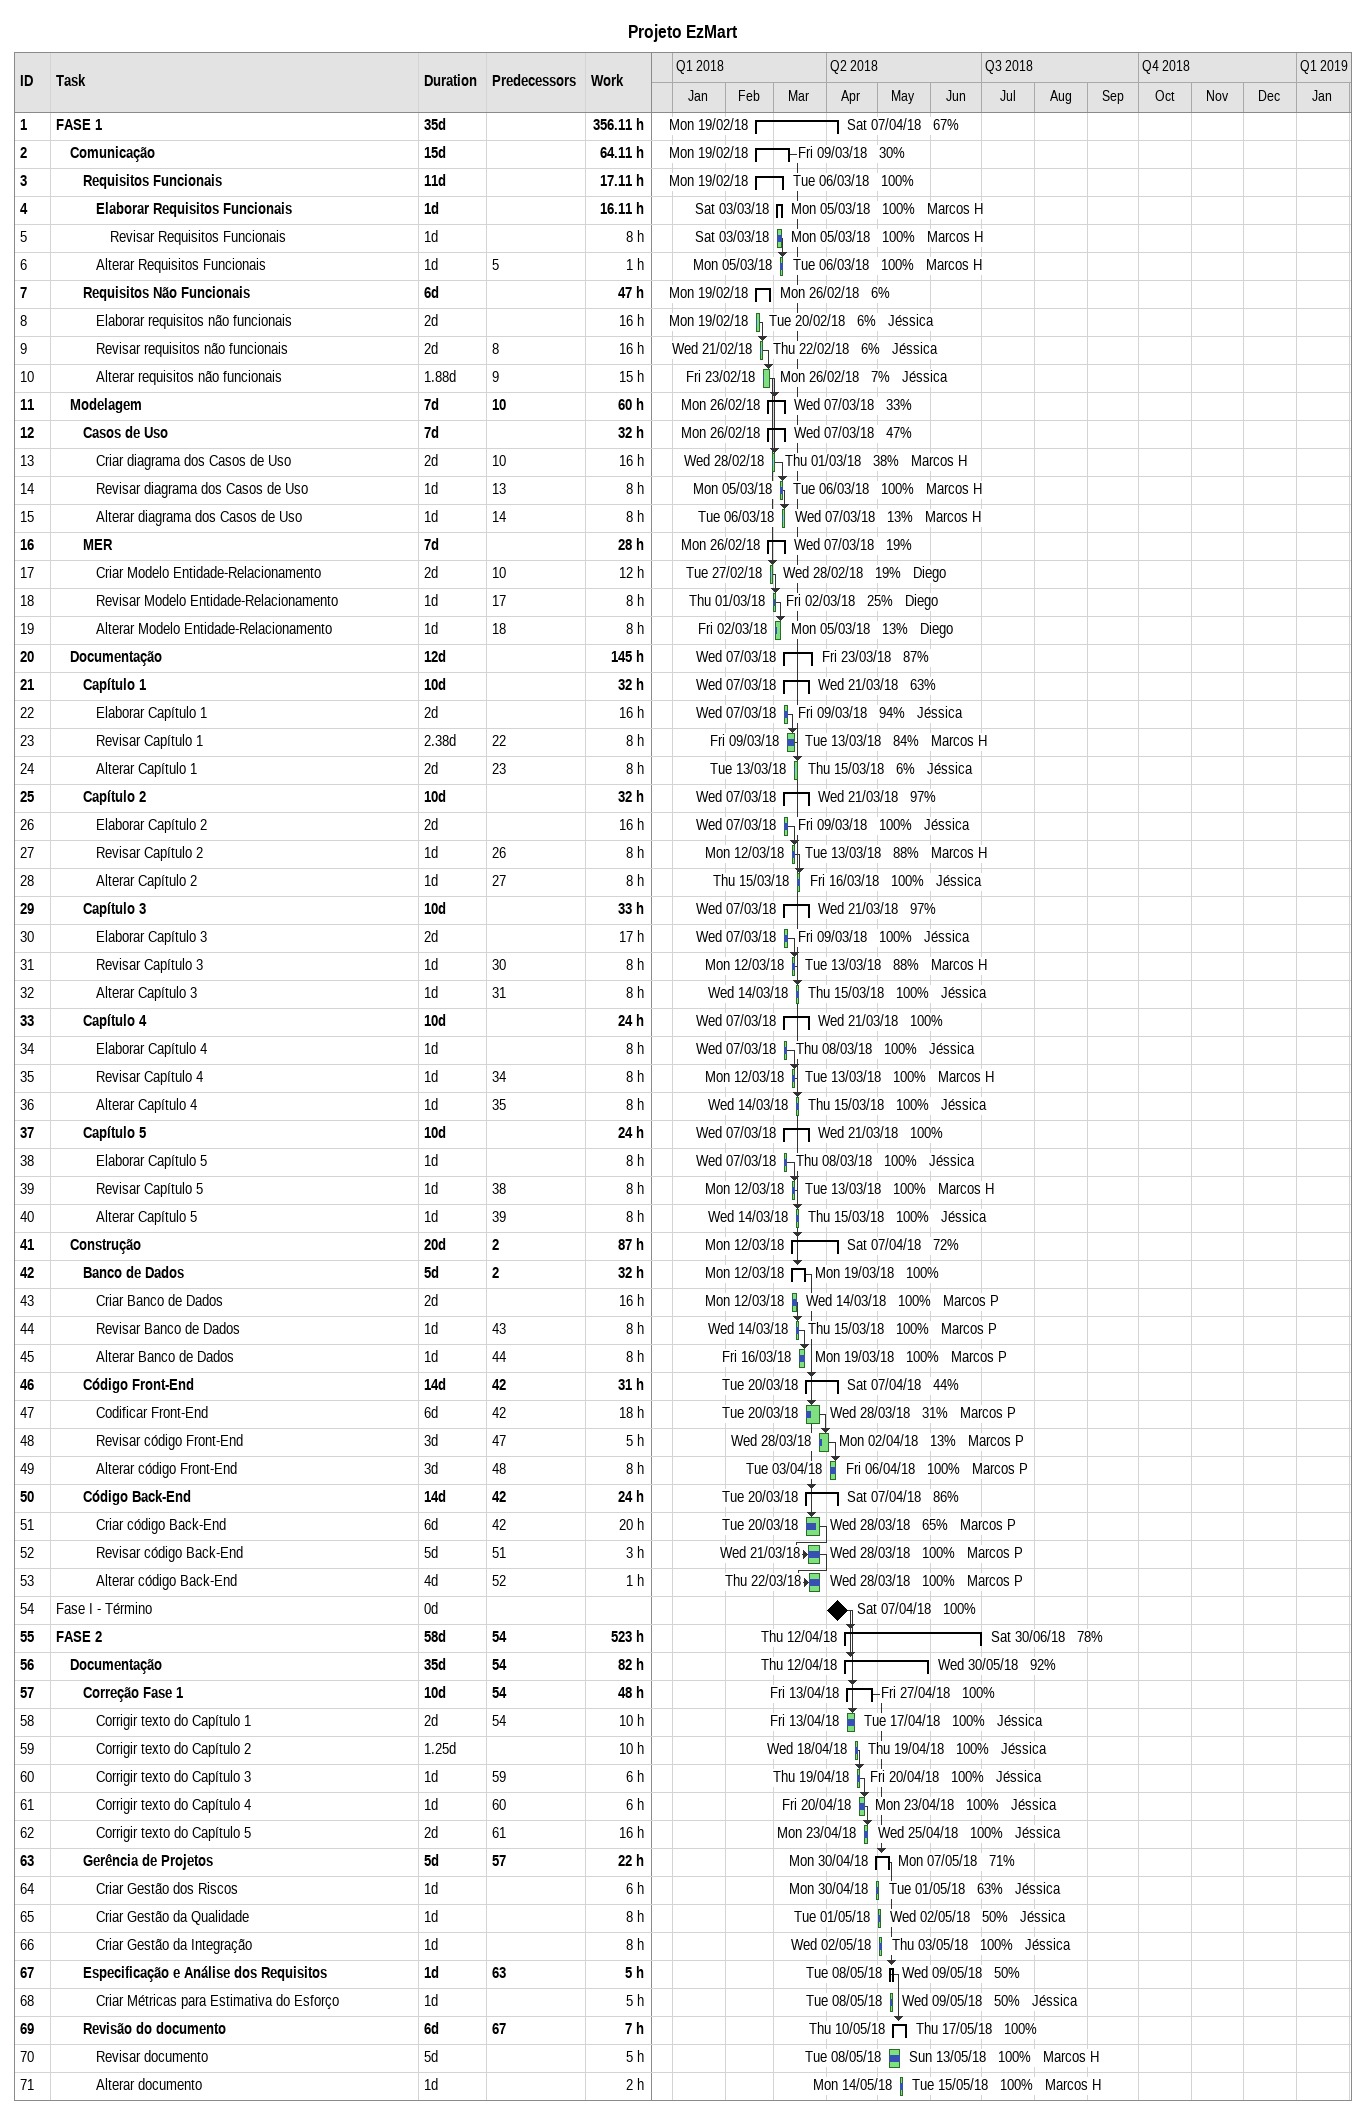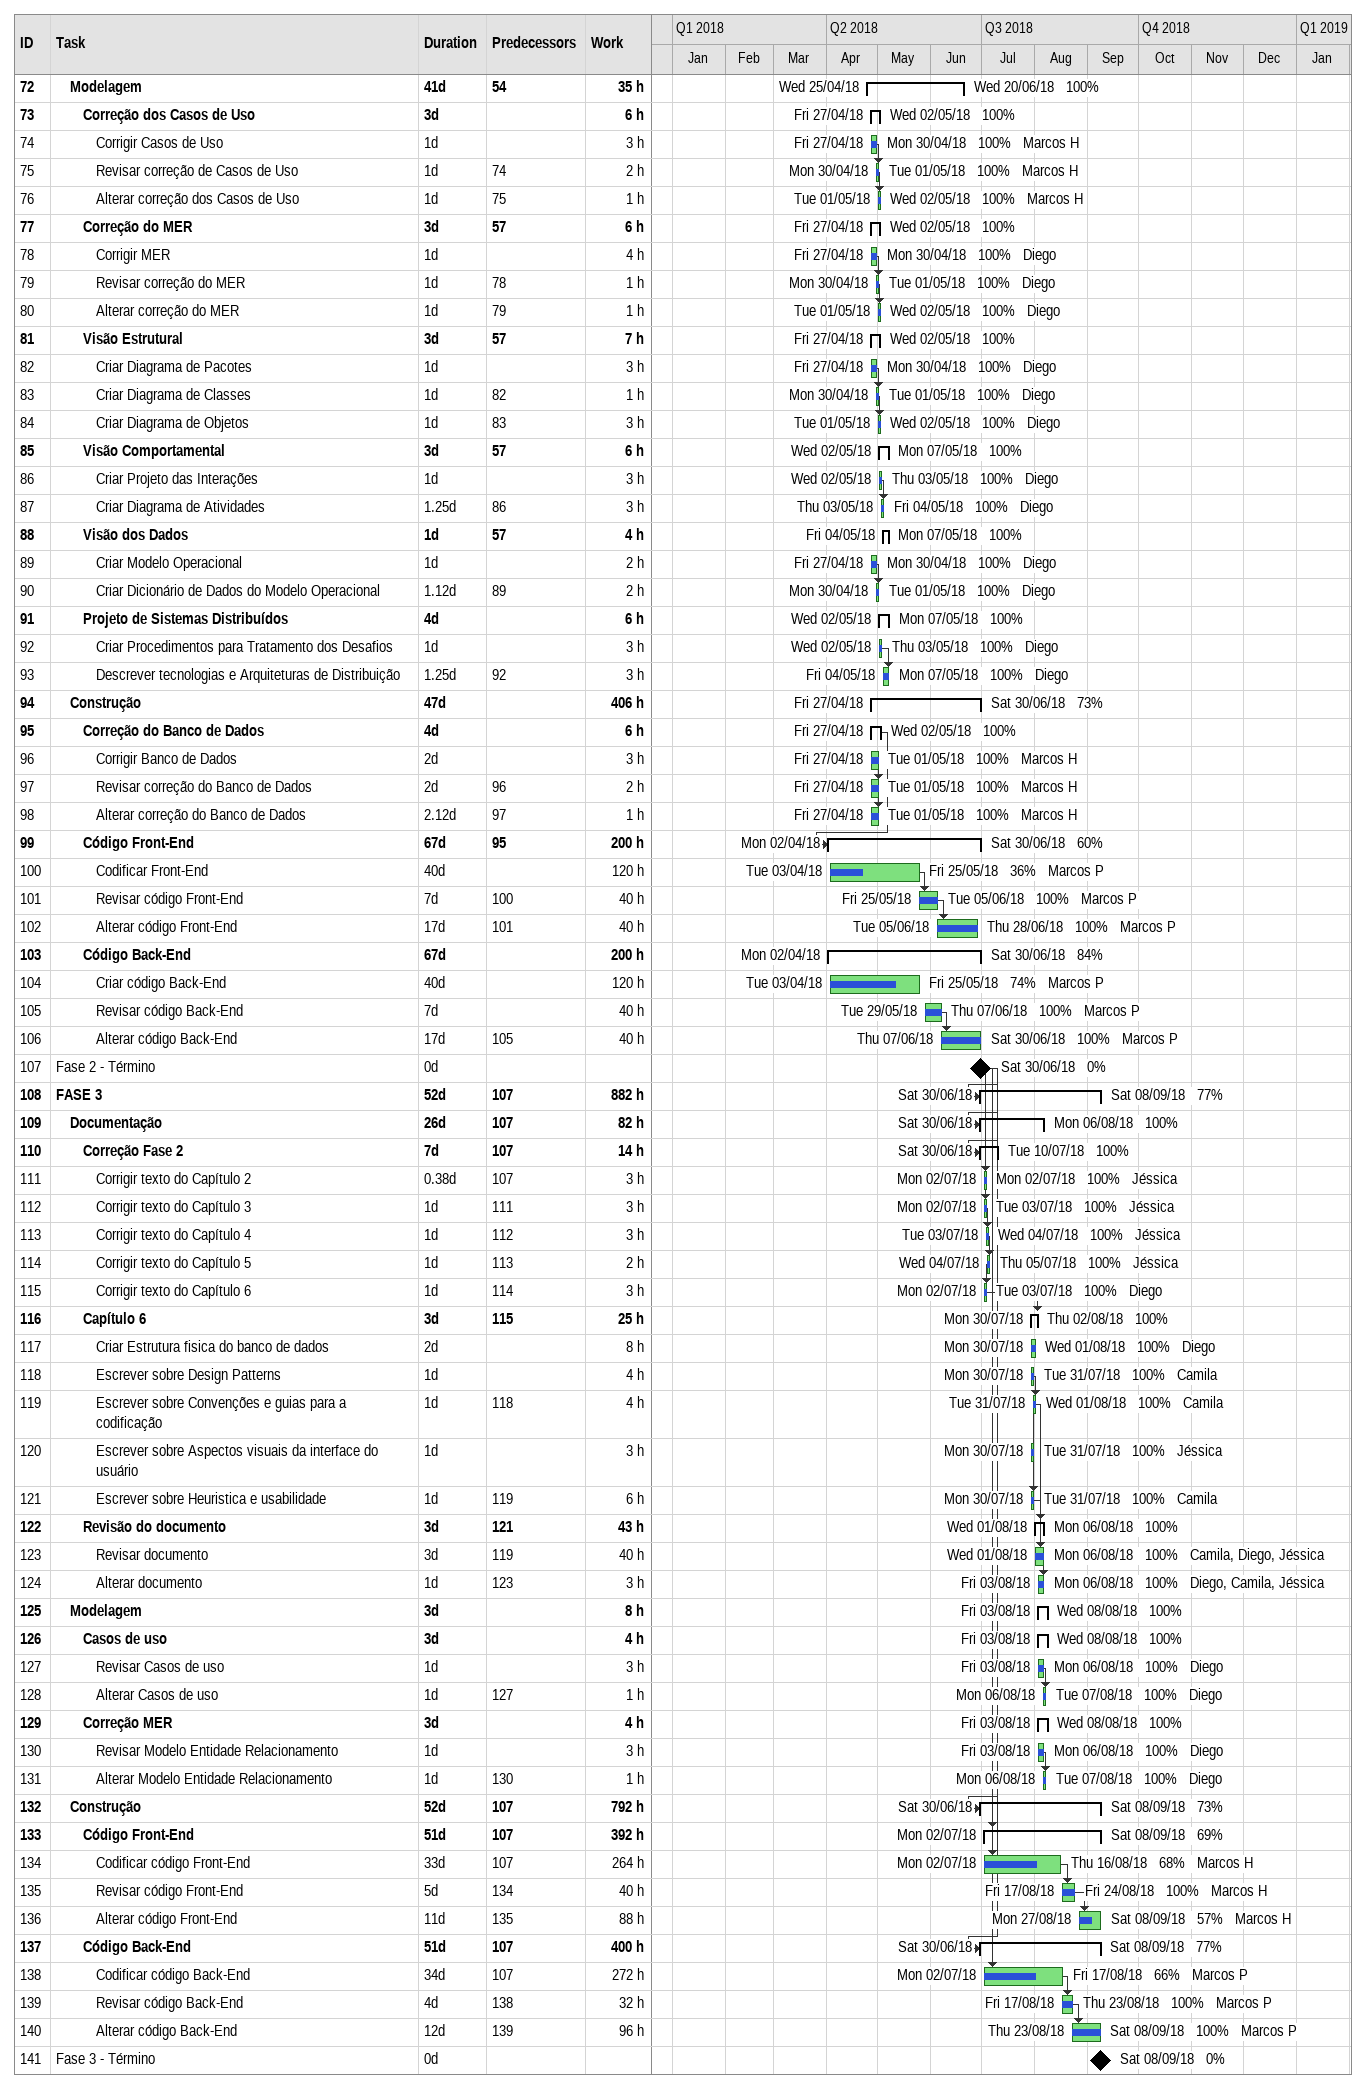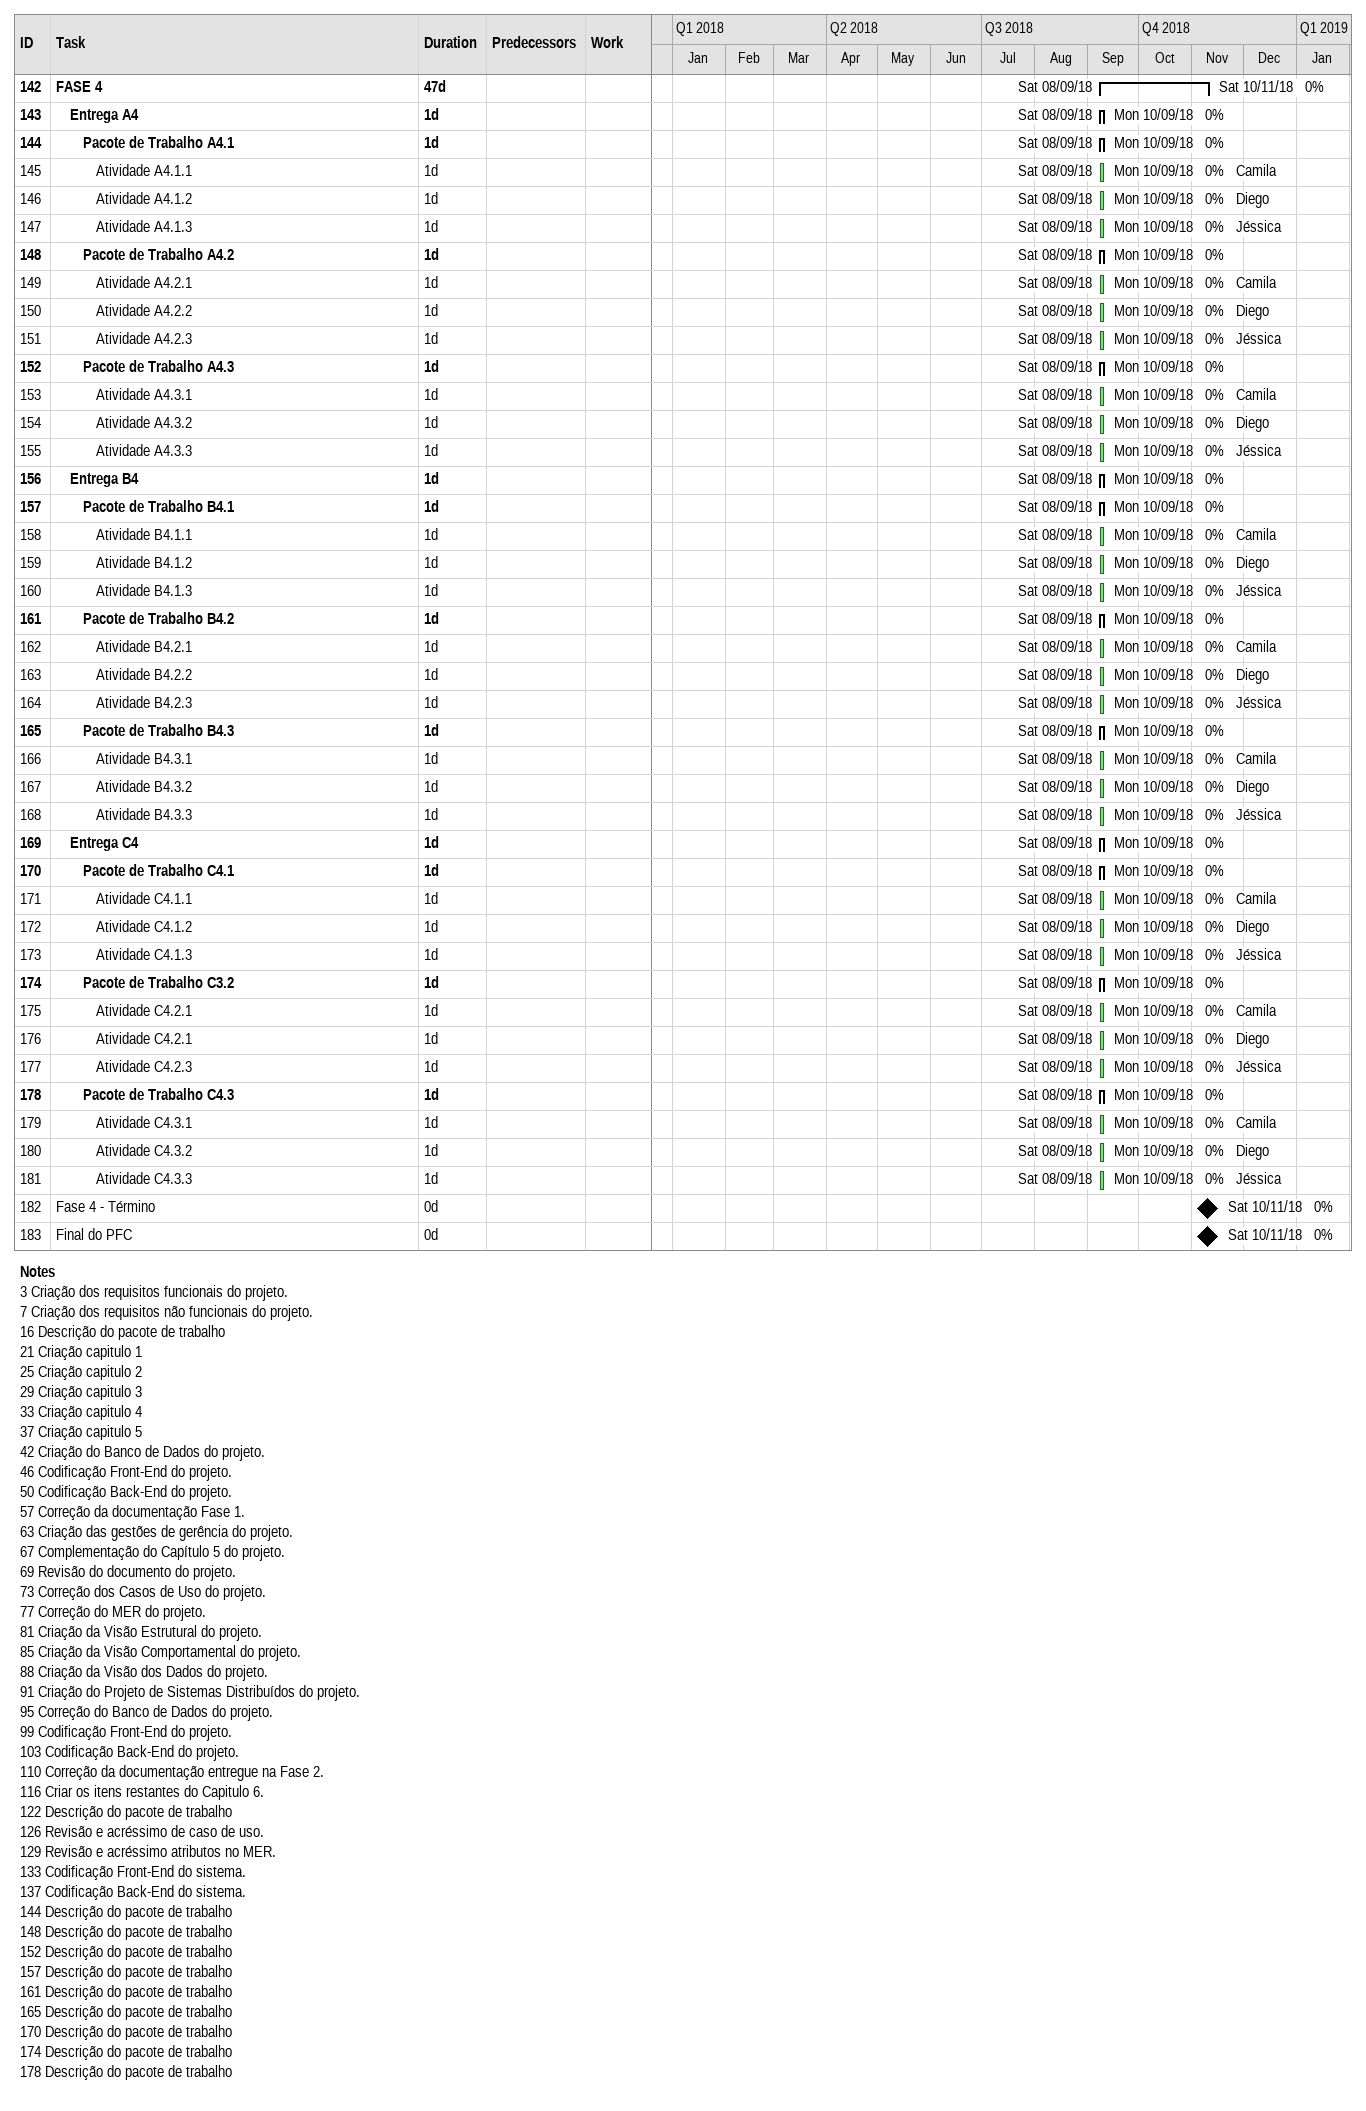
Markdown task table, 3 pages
Projeto EzMart

| ID | Level | Task | Duration | Start | Finish | Predecessors | Resources | % complete | Work (h) |
|---|---|---|---|---|---|---|---|---|---|
| 1 | 1 | **FASE 1** | 35d | 2018-02-19 | 2018-04-07 |  |  | 67 | 356.11 |
| 2 | 2 | **Comunicação** | 15d | 2018-02-19 | 2018-03-09 |  |  | 30 | 64.11 |
| 3 | 3 | **Requisitos Funcionais** | 11d | 2018-02-19 | 2018-03-06 |  |  | 100 | 17.11 |
| 4 | 4 | **Elaborar Requisitos Funcionais** | 1d | 2018-03-03 | 2018-03-05 |  | Marcos H | 100 | 16.11 |
| 5 | 5 | Revisar Requisitos Funcionais | 1d | 2018-03-03 | 2018-03-05 |  | Marcos H | 100 | 8 |
| 6 | 4 | Alterar Requisitos Funcionais | 1d | 2018-03-05 | 2018-03-06 | 5 | Marcos H | 100 | 1 |
| 7 | 3 | **Requisitos Não Funcionais** | 6d | 2018-02-19 | 2018-02-26 |  |  | 6 | 47 |
| 8 | 4 | Elaborar requisitos não funcionais | 2d | 2018-02-19 | 2018-02-20 |  | Jéssica | 6 | 16 |
| 9 | 4 | Revisar requisitos não funcionais | 2d | 2018-02-21 | 2018-02-22 | 8 | Jéssica | 6 | 16 |
| 10 | 4 | Alterar requisitos não funcionais | 1.88d | 2018-02-23 | 2018-02-26 | 9 | Jéssica | 7 | 15 |
| 11 | 2 | **Modelagem** | 7d | 2018-02-26 | 2018-03-07 | 10 |  | 33 | 60 |
| 12 | 3 | **Casos de Uso** | 7d | 2018-02-26 | 2018-03-07 |  |  | 47 | 32 |
| 13 | 4 | Criar diagrama dos Casos de Uso | 2d | 2018-02-28 | 2018-03-01 | 10 | Marcos H | 38 | 16 |
| 14 | 4 | Revisar diagrama dos Casos de Uso | 1d | 2018-03-05 | 2018-03-06 | 13 | Marcos H | 100 | 8 |
| 15 | 4 | Alterar diagrama dos Casos de Uso | 1d | 2018-03-06 | 2018-03-07 | 14 | Marcos H | 13 | 8 |
| 16 | 3 | **MER** | 7d | 2018-02-26 | 2018-03-07 |  |  | 19 | 28 |
| 17 | 4 | Criar Modelo Entidade-Relacionamento | 2d | 2018-02-27 | 2018-02-28 | 10 | Diego | 19 | 12 |
| 18 | 4 | Revisar Modelo Entidade-Relacionamento | 1d | 2018-03-01 | 2018-03-02 | 17 | Diego | 25 | 8 |
| 19 | 4 | Alterar Modelo Entidade-Relacionamento | 1d | 2018-03-02 | 2018-03-05 | 18 | Diego | 13 | 8 |
| 20 | 2 | **Documentação** | 12d | 2018-03-07 | 2018-03-23 |  |  | 87 | 145 |
| 21 | 3 | **Capítulo 1** | 10d | 2018-03-07 | 2018-03-21 |  |  | 63 | 32 |
| 22 | 4 | Elaborar Capítulo 1 | 2d | 2018-03-07 | 2018-03-09 |  | Jéssica | 94 | 16 |
| 23 | 4 | Revisar Capítulo 1 | 2.38d | 2018-03-09 | 2018-03-13 | 22 | Marcos H | 84 | 8 |
| 24 | 4 | Alterar Capítulo 1 | 2d | 2018-03-13 | 2018-03-15 | 23 | Jéssica | 6 | 8 |
| 25 | 3 | **Capítulo 2** | 10d | 2018-03-07 | 2018-03-21 |  |  | 97 | 32 |
| 26 | 4 | Elaborar Capítulo 2 | 2d | 2018-03-07 | 2018-03-09 |  | Jéssica | 100 | 16 |
| 27 | 4 | Revisar Capítulo 2 | 1d | 2018-03-12 | 2018-03-13 | 26 | Marcos H | 88 | 8 |
| 28 | 4 | Alterar Capítulo 2 | 1d | 2018-03-15 | 2018-03-16 | 27 | Jéssica | 100 | 8 |
| 29 | 3 | **Capítulo 3** | 10d | 2018-03-07 | 2018-03-21 |  |  | 97 | 33 |
| 30 | 4 | Elaborar Capítulo 3 | 2d | 2018-03-07 | 2018-03-09 |  | Jéssica | 100 | 17 |
| 31 | 4 | Revisar Capítulo 3 | 1d | 2018-03-12 | 2018-03-13 | 30 | Marcos H | 88 | 8 |
| 32 | 4 | Alterar Capítulo 3 | 1d | 2018-03-14 | 2018-03-15 | 31 | Jéssica | 100 | 8 |
| 33 | 3 | **Capítulo 4** | 10d | 2018-03-07 | 2018-03-21 |  |  | 100 | 24 |
| 34 | 4 | Elaborar Capítulo 4 | 1d | 2018-03-07 | 2018-03-08 |  | Jéssica | 100 | 8 |
| 35 | 4 | Revisar Capítulo 4 | 1d | 2018-03-12 | 2018-03-13 | 34 | Marcos H | 100 | 8 |
| 36 | 4 | Alterar Capítulo 4 | 1d | 2018-03-14 | 2018-03-15 | 35 | Jéssica | 100 | 8 |
| 37 | 3 | **Capítulo 5** | 10d | 2018-03-07 | 2018-03-21 |  |  | 100 | 24 |
| 38 | 4 | Elaborar Capítulo 5 | 1d | 2018-03-07 | 2018-03-08 |  | Jéssica | 100 | 8 |
| 39 | 4 | Revisar Capítulo 5 | 1d | 2018-03-12 | 2018-03-13 | 38 | Marcos H | 100 | 8 |
| 40 | 4 | Alterar Capítulo 5 | 1d | 2018-03-14 | 2018-03-15 | 39 | Jéssica | 100 | 8 |
| 41 | 2 | **Construção** | 20d | 2018-03-12 | 2018-04-07 | 2 |  | 72 | 87 |
| 42 | 3 | **Banco de Dados** | 5d | 2018-03-12 | 2018-03-19 | 2 |  | 100 | 32 |
| 43 | 4 | Criar Banco de Dados | 2d | 2018-03-12 | 2018-03-14 |  | Marcos P | 100 | 16 |
| 44 | 4 | Revisar Banco de Dados | 1d | 2018-03-14 | 2018-03-15 | 43 | Marcos P | 100 | 8 |
| 45 | 4 | Alterar Banco de Dados | 1d | 2018-03-16 | 2018-03-19 | 44 | Marcos P | 100 | 8 |
| 46 | 3 | **Código Front-End** | 14d | 2018-03-20 | 2018-04-07 | 42 |  | 44 | 31 |
| 47 | 4 | Codificar Front-End | 6d | 2018-03-20 | 2018-03-28 | 42 | Marcos P | 31 | 18 |
| 48 | 4 | Revisar código Front-End | 3d | 2018-03-28 | 2018-04-02 | 47 | Marcos P | 13 | 5 |
| 49 | 4 | Alterar código Front-End | 3d | 2018-04-03 | 2018-04-06 | 48 | Marcos P | 100 | 8 |
| 50 | 3 | **Código Back-End** | 14d | 2018-03-20 | 2018-04-07 | 42 |  | 86 | 24 |
| 51 | 4 | Criar código Back-End | 6d | 2018-03-20 | 2018-03-28 | 42 | Marcos P | 65 | 20 |
| 52 | 4 | Revisar código Back-End | 5d | 2018-03-21 | 2018-03-28 | 51 | Marcos P | 100 | 3 |
| 53 | 4 | Alterar código Back-End | 4d | 2018-03-22 | 2018-03-28 | 52 | Marcos P | 100 | 1 |
| 54 | 1 | Fase I - Término | 0d | 2018-04-07 | 2018-04-07 |  |  | 100 |  |
| 55 | 1 | **FASE 2** | 58d | 2018-04-12 | 2018-06-30 | 54 |  | 78 | 523 |
| 56 | 2 | **Documentação** | 35d | 2018-04-12 | 2018-05-30 | 54 |  | 92 | 82 |
| 57 | 3 | **Correção Fase 1** | 10d | 2018-04-13 | 2018-04-27 | 54 |  | 100 | 48 |
| 58 | 4 | Corrigir texto do Capítulo 1 | 2d | 2018-04-13 | 2018-04-17 | 54 | Jéssica | 100 | 10 |
| 59 | 4 | Corrigir texto do Capítulo 2 | 1.25d | 2018-04-18 | 2018-04-19 |  | Jéssica | 100 | 10 |
| 60 | 4 | Corrigir texto do Capítulo 3 | 1d | 2018-04-19 | 2018-04-20 | 59 | Jéssica | 100 | 6 |
| 61 | 4 | Corrigir texto do Capítulo 4 | 1d | 2018-04-20 | 2018-04-23 | 60 | Jéssica | 100 | 6 |
| 62 | 4 | Corrigir texto do Capítulo 5 | 2d | 2018-04-23 | 2018-04-25 | 61 | Jéssica | 100 | 16 |
| 63 | 3 | **Gerência de Projetos** | 5d | 2018-04-30 | 2018-05-07 | 57 |  | 71 | 22 |
| 64 | 4 | Criar Gestão dos Riscos | 1d | 2018-04-30 | 2018-05-01 |  | Jéssica | 63 | 6 |
| 65 | 4 | Criar Gestão da Qualidade | 1d | 2018-05-01 | 2018-05-02 |  | Jéssica | 50 | 8 |
| 66 | 4 | Criar Gestão da Integração | 1d | 2018-05-02 | 2018-05-03 |  | Jéssica | 100 | 8 |
| 67 | 3 | **Especificação e Análise dos Requisitos** | 1d | 2018-05-08 | 2018-05-09 | 63 |  | 50 | 5 |
| 68 | 4 | Criar Métricas para Estimativa do Esforço | 1d | 2018-05-08 | 2018-05-09 |  | Jéssica | 50 | 5 |
| 69 | 3 | **Revisão do documento** | 6d | 2018-05-10 | 2018-05-17 | 67 |  | 100 | 7 |
| 70 | 4 | Revisar documento | 5d | 2018-05-08 | 2018-05-13 |  | Marcos H | 100 | 5 |
| 71 | 4 | Alterar documento | 1d | 2018-05-14 | 2018-05-15 |  | Marcos H | 100 | 2 |
| 72 | 2 | **Modelagem** | 41d | 2018-04-25 | 2018-06-20 | 54 |  | 100 | 35 |
| 73 | 3 | **Correção dos Casos de Uso** | 3d | 2018-04-27 | 2018-05-02 |  |  | 100 | 6 |
| 74 | 4 | Corrigir Casos de Uso | 1d | 2018-04-27 | 2018-04-30 |  | Marcos H | 100 | 3 |
| 75 | 4 | Revisar correção de Casos de Uso | 1d | 2018-04-30 | 2018-05-01 | 74 | Marcos H | 100 | 2 |
| 76 | 4 | Alterar correção dos Casos de Uso | 1d | 2018-05-01 | 2018-05-02 | 75 | Marcos H | 100 | 1 |
| 77 | 3 | **Correção do MER** | 3d | 2018-04-27 | 2018-05-02 | 57 |  | 100 | 6 |
| 78 | 4 | Corrigir MER | 1d | 2018-04-27 | 2018-04-30 |  | Diego | 100 | 4 |
| 79 | 4 | Revisar correção do MER | 1d | 2018-04-30 | 2018-05-01 | 78 | Diego | 100 | 1 |
| 80 | 4 | Alterar correção do MER | 1d | 2018-05-01 | 2018-05-02 | 79 | Diego | 100 | 1 |
| 81 | 3 | **Visão Estrutural** | 3d | 2018-04-27 | 2018-05-02 | 57 |  | 100 | 7 |
| 82 | 4 | Criar Diagrama de Pacotes | 1d | 2018-04-27 | 2018-04-30 |  | Diego | 100 | 3 |
| 83 | 4 | Criar Diagrama de Classes | 1d | 2018-04-30 | 2018-05-01 | 82 | Diego | 100 | 1 |
| 84 | 4 | Criar Diagrama de Objetos | 1d | 2018-05-01 | 2018-05-02 | 83 | Diego | 100 | 3 |
| 85 | 3 | **Visão Comportamental** | 3d | 2018-05-02 | 2018-05-07 | 57 |  | 100 | 6 |
| 86 | 4 | Criar Projeto das Interações | 1d | 2018-05-02 | 2018-05-03 |  | Diego | 100 | 3 |
| 87 | 4 | Criar Diagrama de Atividades | 1.25d | 2018-05-03 | 2018-05-04 | 86 | Diego | 100 | 3 |
| 88 | 3 | **Visão dos Dados** | 1d | 2018-05-04 | 2018-05-07 | 57 |  | 100 | 4 |
| 89 | 4 | Criar Modelo Operacional | 1d | 2018-04-27 | 2018-04-30 |  | Diego | 100 | 2 |
| 90 | 4 | Criar Dicionário de Dados do Modelo Operacional | 1.12d | 2018-04-30 | 2018-05-01 | 89 | Diego | 100 | 2 |
| 91 | 3 | **Projeto de Sistemas Distribuídos** | 4d | 2018-05-02 | 2018-05-07 |  |  | 100 | 6 |
| 92 | 4 | Criar Procedimentos para Tratamento dos Desafios | 1d | 2018-05-02 | 2018-05-03 |  | Diego | 100 | 3 |
| 93 | 4 | Descrever tecnologias e Arquiteturas de Distribuição | 1.25d | 2018-05-04 | 2018-05-07 | 92 | Diego | 100 | 3 |
| 94 | 2 | **Construção** | 47d | 2018-04-27 | 2018-06-30 |  |  | 73 | 406 |
| 95 | 3 | **Correção do Banco de Dados** | 4d | 2018-04-27 | 2018-05-02 |  |  | 100 | 6 |
| 96 | 4 | Corrigir Banco de Dados | 2d | 2018-04-27 | 2018-05-01 |  | Marcos H | 100 | 3 |
| 97 | 4 | Revisar correção do Banco de Dados | 2d | 2018-04-27 | 2018-05-01 | 96 | Marcos H | 100 | 2 |
| 98 | 4 | Alterar correção do Banco de Dados | 2.12d | 2018-04-27 | 2018-05-01 | 97 | Marcos H | 100 | 1 |
| 99 | 3 | **Código Front-End** | 67d | 2018-04-02 | 2018-06-30 | 95 |  | 60 | 200 |
| 100 | 4 | Codificar Front-End | 40d | 2018-04-03 | 2018-05-25 |  | Marcos P | 36 | 120 |
| 101 | 4 | Revisar código Front-End | 7d | 2018-05-25 | 2018-06-05 | 100 | Marcos P | 100 | 40 |
| 102 | 4 | Alterar código Front-End | 17d | 2018-06-05 | 2018-06-28 | 101 | Marcos P | 100 | 40 |
| 103 | 3 | **Código Back-End** | 67d | 2018-04-02 | 2018-06-30 |  |  | 84 | 200 |
| 104 | 4 | Criar código Back-End | 40d | 2018-04-03 | 2018-05-25 |  | Marcos P | 74 | 120 |
| 105 | 4 | Revisar código Back-End | 7d | 2018-05-29 | 2018-06-07 |  | Marcos P | 100 | 40 |
| 106 | 4 | Alterar código Back-End | 17d | 2018-06-07 | 2018-06-30 | 105 | Marcos P | 100 | 40 |
| 107 | 1 | Fase 2 - Término | 0d | 2018-06-30 | 2018-06-30 |  |  | 0 |  |
| 108 | 1 | **FASE 3** | 52d | 2018-06-30 | 2018-09-08 | 107 |  | 77 | 882 |
| 109 | 2 | **Documentação** | 26d | 2018-06-30 | 2018-08-06 | 107 |  | 100 | 82 |
| 110 | 3 | **Correção Fase 2** | 7d | 2018-06-30 | 2018-07-10 | 107 |  | 100 | 14 |
| 111 | 4 | Corrigir texto do Capítulo 2 | 0.38d | 2018-07-02 | 2018-07-02 | 107 | Jéssica | 100 | 3 |
| 112 | 4 | Corrigir texto do Capítulo 3 | 1d | 2018-07-02 | 2018-07-03 | 111 | Jéssica | 100 | 3 |
| 113 | 4 | Corrigir texto do Capítulo 4 | 1d | 2018-07-03 | 2018-07-04 | 112 | Jéssica | 100 | 3 |
| 114 | 4 | Corrigir texto do Capítulo 5 | 1d | 2018-07-04 | 2018-07-05 | 113 | Jéssica | 100 | 2 |
| 115 | 4 | Corrigir texto do Capítulo 6 | 1d | 2018-07-02 | 2018-07-03 | 114 | Diego | 100 | 3 |
| 116 | 3 | **Capítulo 6** | 3d | 2018-07-30 | 2018-08-02 | 115 |  | 100 | 25 |
| 117 | 4 | Criar Estrutura fisica do banco de dados | 2d | 2018-07-30 | 2018-08-01 |  | Diego | 100 | 8 |
| 118 | 4 | Escrever sobre Design Patterns | 1d | 2018-07-30 | 2018-07-31 |  | Camila | 100 | 4 |
| 119 | 4 | Escrever sobre Convenções e guias para a codificação | 1d | 2018-07-31 | 2018-08-01 | 118 | Camila | 100 | 4 |
| 120 | 4 | Escrever sobre Aspectos visuais da interface do usuário | 1d | 2018-07-30 | 2018-07-31 |  | Jéssica | 100 | 3 |
| 121 | 4 | Escrever sobre Heuristica e usabilidade | 1d | 2018-07-30 | 2018-07-31 | 119 | Camila | 100 | 6 |
| 122 | 3 | **Revisão do documento** | 3d | 2018-08-01 | 2018-08-06 | 121 |  | 100 | 43 |
| 123 | 4 | Revisar documento | 3d | 2018-08-01 | 2018-08-06 | 119 | Camila, Diego, Jéssica | 100 | 40 |
| 124 | 4 | Alterar documento | 1d | 2018-08-03 | 2018-08-06 | 123 | Diego, Camila, Jéssica | 100 | 3 |
| 125 | 2 | **Modelagem** | 3d | 2018-08-03 | 2018-08-08 |  |  | 100 | 8 |
| 126 | 3 | **Casos de uso** | 3d | 2018-08-03 | 2018-08-08 |  |  | 100 | 4 |
| 127 | 4 | Revisar Casos de uso | 1d | 2018-08-03 | 2018-08-06 |  | Diego | 100 | 3 |
| 128 | 4 | Alterar Casos de uso | 1d | 2018-08-06 | 2018-08-07 | 127 | Diego | 100 | 1 |
| 129 | 3 | **Correção MER** | 3d | 2018-08-03 | 2018-08-08 |  |  | 100 | 4 |
| 130 | 4 | Revisar Modelo Entidade Relacionamento | 1d | 2018-08-03 | 2018-08-06 |  | Diego | 100 | 3 |
| 131 | 4 | Alterar Modelo Entidade Relacionamento | 1d | 2018-08-06 | 2018-08-07 | 130 | Diego | 100 | 1 |
| 132 | 2 | **Construção** | 52d | 2018-06-30 | 2018-09-08 | 107 |  | 73 | 792 |
| 133 | 3 | **Código Front-End** | 51d | 2018-07-02 | 2018-09-08 | 107 |  | 69 | 392 |
| 134 | 4 | Codificar código Front-End | 33d | 2018-07-02 | 2018-08-16 | 107 | Marcos H | 68 | 264 |
| 135 | 4 | Revisar código Front-End | 5d | 2018-08-17 | 2018-08-24 | 134 | Marcos H | 100 | 40 |
| 136 | 4 | Alterar código Front-End | 11d | 2018-08-27 | 2018-09-08 | 135 | Marcos H | 57 | 88 |
| 137 | 3 | **Código Back-End** | 51d | 2018-06-30 | 2018-09-08 | 107 |  | 77 | 400 |
| 138 | 4 | Codificar código Back-End | 34d | 2018-07-02 | 2018-08-17 | 107 | Marcos P | 66 | 272 |
| 139 | 4 | Revisar código Back-End | 4d | 2018-08-17 | 2018-08-23 | 138 | Marcos P | 100 | 32 |
| 140 | 4 | Alterar código Back-End | 12d | 2018-08-23 | 2018-09-08 | 139 | Marcos P | 100 | 96 |
| 141 | 1 | Fase 3 - Término | 0d | 2018-09-08 | 2018-09-08 |  |  | 0 |  |
| 142 | 1 | **FASE 4** | 47d | 2018-09-08 | 2018-11-10 |  |  | 0 |  |
| 143 | 2 | **Entrega A4** | 1d | 2018-09-08 | 2018-09-10 |  |  | 0 |  |
| 144 | 3 | **Pacote de Trabalho A4.1** | 1d | 2018-09-08 | 2018-09-10 |  |  | 0 |  |
| 145 | 4 | Atividade A4.1.1 | 1d | 2018-09-08 | 2018-09-10 |  | Camila | 0 |  |
| 146 | 4 | Atividade A4.1.2 | 1d | 2018-09-08 | 2018-09-10 |  | Diego | 0 |  |
| 147 | 4 | Atividade A4.1.3 | 1d | 2018-09-08 | 2018-09-10 |  | Jéssica | 0 |  |
| 148 | 3 | **Pacote de Trabalho A4.2** | 1d | 2018-09-08 | 2018-09-10 |  |  | 0 |  |
| 149 | 4 | Atividade A4.2.1 | 1d | 2018-09-08 | 2018-09-10 |  | Camila | 0 |  |
| 150 | 4 | Atividade A4.2.2 | 1d | 2018-09-08 | 2018-09-10 |  | Diego | 0 |  |
| 151 | 4 | Atividade A4.2.3 | 1d | 2018-09-08 | 2018-09-10 |  | Jéssica | 0 |  |
| 152 | 3 | **Pacote de Trabalho A4.3** | 1d | 2018-09-08 | 2018-09-10 |  |  | 0 |  |
| 153 | 4 | Atividade A4.3.1 | 1d | 2018-09-08 | 2018-09-10 |  | Camila | 0 |  |
| 154 | 4 | Atividade A4.3.2 | 1d | 2018-09-08 | 2018-09-10 |  | Diego | 0 |  |
| 155 | 4 | Atividade A4.3.3 | 1d | 2018-09-08 | 2018-09-10 |  | Jéssica | 0 |  |
| 156 | 2 | **Entrega B4** | 1d | 2018-09-08 | 2018-09-10 |  |  | 0 |  |
| 157 | 3 | **Pacote de Trabalho B4.1** | 1d | 2018-09-08 | 2018-09-10 |  |  | 0 |  |
| 158 | 4 | Atividade B4.1.1 | 1d | 2018-09-08 | 2018-09-10 |  | Camila | 0 |  |
| 159 | 4 | Atividade B4.1.2 | 1d | 2018-09-08 | 2018-09-10 |  | Diego | 0 |  |
| 160 | 4 | Atividade B4.1.3 | 1d | 2018-09-08 | 2018-09-10 |  | Jéssica | 0 |  |
| 161 | 3 | **Pacote de Trabalho B4.2** | 1d | 2018-09-08 | 2018-09-10 |  |  | 0 |  |
| 162 | 4 | Atividade B4.2.1 | 1d | 2018-09-08 | 2018-09-10 |  | Camila | 0 |  |
| 163 | 4 | Atividade B4.2.2 | 1d | 2018-09-08 | 2018-09-10 |  | Diego | 0 |  |
| 164 | 4 | Atividade B4.2.3 | 1d | 2018-09-08 | 2018-09-10 |  | Jéssica | 0 |  |
| 165 | 3 | **Pacote de Trabalho B4.3** | 1d | 2018-09-08 | 2018-09-10 |  |  | 0 |  |
| 166 | 4 | Atividade B4.3.1 | 1d | 2018-09-08 | 2018-09-10 |  | Camila | 0 |  |
| 167 | 4 | Atividade B4.3.2 | 1d | 2018-09-08 | 2018-09-10 |  | Diego | 0 |  |
| 168 | 4 | Atividade B4.3.3 | 1d | 2018-09-08 | 2018-09-10 |  | Jéssica | 0 |  |
| 169 | 2 | **Entrega C4** | 1d | 2018-09-08 | 2018-09-10 |  |  | 0 |  |
| 170 | 3 | **Pacote de Trabalho C4.1** | 1d | 2018-09-08 | 2018-09-10 |  |  | 0 |  |
| 171 | 4 | Atividade C4.1.1 | 1d | 2018-09-08 | 2018-09-10 |  | Camila | 0 |  |
| 172 | 4 | Atividade C4.1.2 | 1d | 2018-09-08 | 2018-09-10 |  | Diego | 0 |  |
| 173 | 4 | Atividade C4.1.3 | 1d | 2018-09-08 | 2018-09-10 |  | Jéssica | 0 |  |
| 174 | 3 | **Pacote de Trabalho C3.2** | 1d | 2018-09-08 | 2018-09-10 |  |  | 0 |  |
| 175 | 4 | Atividade C4.2.1 | 1d | 2018-09-08 | 2018-09-10 |  | Camila | 0 |  |
| 176 | 4 | Atividade C4.2.1 | 1d | 2018-09-08 | 2018-09-10 |  | Diego | 0 |  |
| 177 | 4 | Atividade C4.2.3 | 1d | 2018-09-08 | 2018-09-10 |  | Jéssica | 0 |  |
| 178 | 3 | **Pacote de Trabalho C4.3** | 1d | 2018-09-08 | 2018-09-10 |  |  | 0 |  |
| 179 | 4 | Atividade C4.3.1 | 1d | 2018-09-08 | 2018-09-10 |  | Camila | 0 |  |
| 180 | 4 | Atividade C4.3.2 | 1d | 2018-09-08 | 2018-09-10 |  | Diego | 0 |  |
| 181 | 4 | Atividade C4.3.3 | 1d | 2018-09-08 | 2018-09-10 |  | Jéssica | 0 |  |
| 182 | 1 | Fase 4 - Término | 0d | 2018-11-10 | 2018-11-10 |  |  | 0 |  |
| 183 | 1 | Final do PFC | 0d | 2018-11-10 | 2018-11-10 |  |  | 0 |  |

Notes
- 3: Criação dos requisitos funcionais do projeto.
- 7: Criação dos requisitos não funcionais do projeto.
- 16: Descrição do pacote de trabalho
- 21: Criação capitulo 1
- 25: Criação capitulo 2
- 29: Criação capitulo 3
- 33: Criação capitulo 4
- 37: Criação capitulo 5
- 42: Criação do Banco de Dados do projeto.
- 46: Codificação Front-End do projeto.
- 50: Codificação Back-End do projeto.
- 57: Correção da documentação Fase 1.
- 63: Criação das gestões de gerência do projeto.
- 67: Complementação do Capítulo 5 do projeto.
- 69: Revisão do documento do projeto.
- 73: Correção dos Casos de Uso do projeto.
- 77: Correção do MER do projeto.
- 81: Criação da Visão Estrutural do projeto.
- 85: Criação da Visão Comportamental do projeto.
- 88: Criação da Visão dos Dados do projeto.
- 91: Criação do Projeto de Sistemas Distribuídos do projeto.
- 95: Correção do Banco de Dados do projeto.
- 99: Codificação Front-End do projeto.
- 103: Codificação Back-End do projeto.
- 110: Correção da documentação entregue na Fase 2.
- 116: Criar os itens restantes do Capitulo 6.
- 122: Descrição do pacote de trabalho
- 126: Revisão e acréssimo de caso de uso.
- 129: Revisão e acréssimo atributos no MER.
- 133: Codificação Front-End do sistema.
- 137: Codificação Back-End do sistema.
- 144: Descrição do pacote de trabalho
- 148: Descrição do pacote de trabalho
- 152: Descrição do pacote de trabalho
- 157: Descrição do pacote de trabalho
- 161: Descrição do pacote de trabalho
- 165: Descrição do pacote de trabalho
- 170: Descrição do pacote de trabalho
- 174: Descrição do pacote de trabalho
- 178: Descrição do pacote de trabalho
